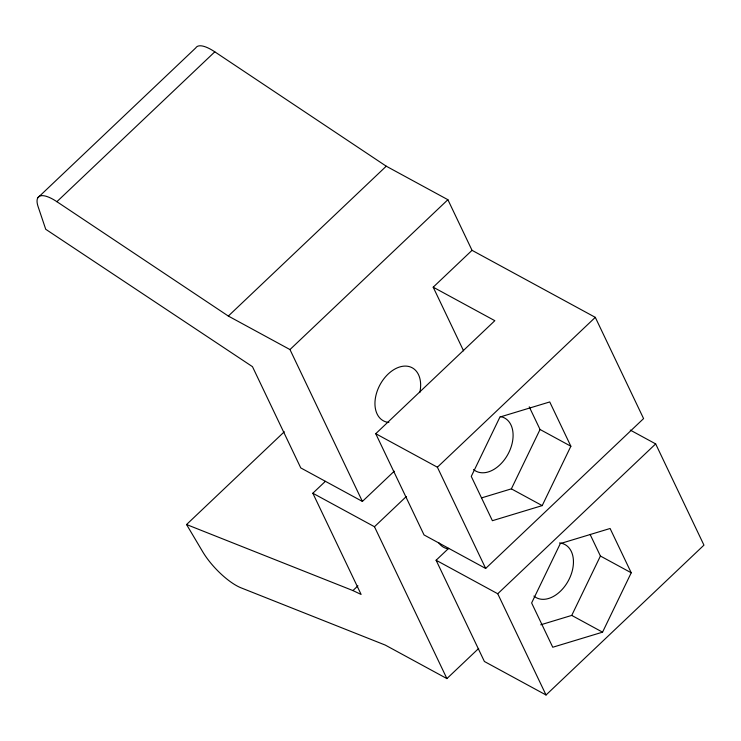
<?xml version="1.0" encoding="UTF-8"?>
<svg xmlns="http://www.w3.org/2000/svg" width="741" height="741" viewBox="0 0 741 741"><rect width="100%" height="100%" fill="white"/><g stroke="black" fill="none" stroke-linecap="round" stroke-linejoin="round"><path stroke-width="1.11" d="M481.502 497.915L511.373 488.856L540.05 429.484L529.241 406.818M542.199 505.612L570.866 446.239L549.739 401.946L499.943 417.035L471.267 476.407L492.395 520.701L542.199 505.612L511.373 488.856M540.754 624.793L571.737 615.41L600.414 556.028L590.095 534.4M602.553 632.166L631.23 572.784L610.102 528.49L560.307 543.579L531.63 602.961L552.758 647.245L602.553 632.166L571.737 615.41M37.847 197.745L195.772 47.887A37.735 12.245 46.5 0 1 214.807 51.833L386.256 166.197L447.888 199.709L472.036 250.328L595.301 317.352L643.586 418.591L485.67 568.449L424.037 534.937L375.743 433.698L494.831 320.686L433.198 287.184L472.036 250.328M394.268 471.183L362.395 501.425L300.763 467.914L252.477 366.675L45.729 229.284L38.124 206.693A37.735 12.245 46.5 0 1 56.89 201.691L214.807 51.833M56.89 201.691L228.33 316.055L386.256 166.197M362.395 501.425L289.972 349.567L447.888 199.709M478.658 648.458L446.906 678.589L385.264 645.078L241.075 587.845A37.735 12.245 46.5 0 1 202.719 551.786L186.556 524.535L284.312 431.762M186.556 524.535L352.929 590.577L361.126 594.458L312.832 493.228L325.373 481.335M446.906 678.589L374.474 526.731L406.337 496.498M485.67 568.449L437.385 467.21L595.301 317.352M352.929 590.577L357.94 585.816M630.267 430.086L655.665 443.896L703.95 545.135L546.034 694.993L484.392 661.481L436.106 560.242L448.685 548.312M546.034 694.993L497.739 593.754L655.665 443.896M540.05 429.484L570.866 446.239M228.33 316.055L289.972 349.567M375.743 433.698L437.385 467.21M600.414 556.028L631.23 572.784M312.832 493.228L374.474 526.731M436.106 560.242L497.739 593.754M433.198 287.184L463.57 350.845M388.877 422.453A30.186 20.183 -61.5 0 1 376.4 393.601A30.186 20.183 -61.5 0 1 404.919 366.091A30.186 20.183 -61.5 0 1 419.795 392.619M500.268 416.553A30.186 20.183 -61.5 0 1 508.622 452.983A30.186 20.183 -61.5 0 1 473.536 469.516M448.148 548.868A30.186 20.183 -61.5 0 1 438.57 542.514M559.538 542.958A30.186 20.183 -61.5 0 1 569.329 578.823A30.186 20.183 -61.5 0 1 533.89 596.06"/></g></svg>
